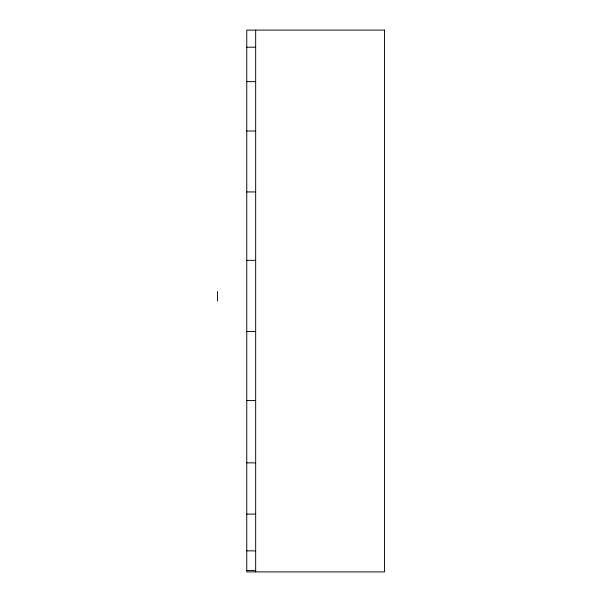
<?xml version="1.0" encoding="UTF-8"?>
<svg xmlns="http://www.w3.org/2000/svg" width="602" height="602" viewBox="0 0 602 602"><rect width="100%" height="100%" fill="white"/><g stroke="black" fill="none" stroke-linecap="round" stroke-linejoin="round"><path stroke-width="0.9" d="M246.767 47.219L255.669 47.219M246.767 81.639L255.669 81.639M246.767 131.003L255.669 131.003M246.767 191.948L255.669 191.948M246.767 260.327L255.669 260.327M246.767 331.484L255.669 331.484M246.767 400.556L255.669 400.556M246.767 462.848L255.669 462.848M246.767 514.108L255.669 514.108M246.767 550.845L255.669 550.845M246.767 570.561L255.669 570.561M255.669 30.1L255.669 571.9M217.465 291.496L217.465 301M384.535 30.1L246.767 30.1L246.767 571.9L384.535 571.9L384.535 30.1"/></g></svg>
